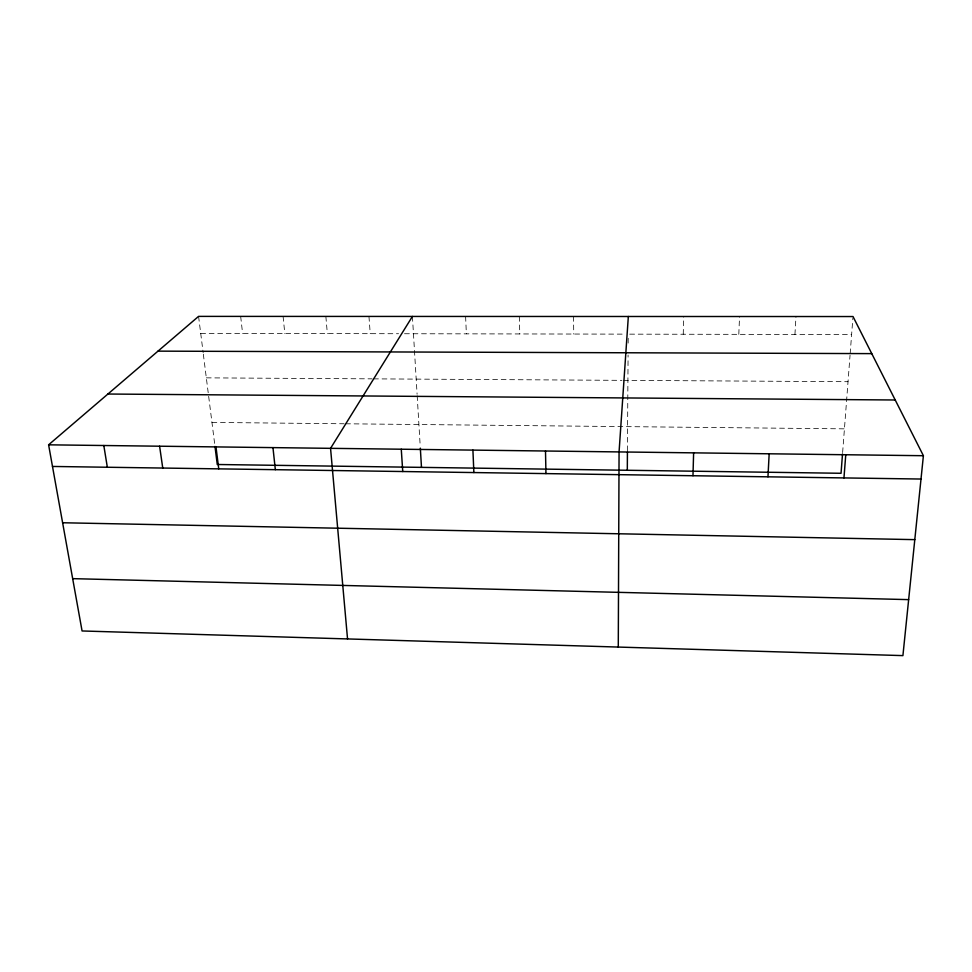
<?xml version="1.0" encoding="UTF-8"?>
<svg xmlns="http://www.w3.org/2000/svg" width="972" height="972" viewBox="0 0 972 972"><rect width="100%" height="100%" fill="white"/><g stroke="black" fill="none" stroke-linecap="round" stroke-linejoin="round"><path stroke-width="0.73" stroke-dasharray="4.86 3.65" d="M627.438 450.716L628.082 355.023M628.155 343.092L628.204 337.126M683.243 334.247L683.668 316.495M738.805 334.344L739.546 316.52M794.938 334.453L795.983 316.532M842.627 452.539L850.05 355.181M850.16 353.699L852.881 318.038M200.718 333.372L398.556 333.724M404.51 333.736L625.19 334.137M629.71 334.149L851.618 334.55M206.331 377.853L372.045 378.849M373.552 378.861L621.946 380.344M623.429 380.356L848.021 381.692M211.957 422.419L344.112 423.768M345.607 423.78L844.437 428.846M198.567 316.386L203.148 352.642M203.33 354.136L214.8 444.957M240.667 316.398L242.599 333.445M283.095 316.41L284.808 333.518M325.863 316.422L327.345 333.603M368.959 316.435L370.235 333.675M412.42 316.435L417.097 394.255M417.182 395.762L420.244 446.683M465.612 316.447L466.366 333.858M519.315 316.459L519.789 333.955M573.553 316.471L573.735 334.052"/><path stroke-width="1.46" d="M618.277 647.06L619.067 451.919L628.337 316.483M627.304 470.266L627.426 452.211M692.975 475.733L693.619 452.855M767.965 476.815L769.168 453.79M842.505 454.021L841.047 473.279L217.266 464.495L214.994 446.464M843.963 477.92L845.762 454.738M923.4 455.71L902.915 655.614L82.073 630.962L48.6 444.824L198.567 316.386L853.003 316.544L923.4 455.71L48.6 444.824M412.42 316.435L330.553 448.335L347.539 638.932M158.011 351.135L871.763 353.626M107.916 394.025L895.212 399.99M52.488 466.451L921.006 479.038M62.621 522.754L914.798 539.642M72.669 578.644L908.65 599.627M103.81 445.516L107.333 467.24M159.602 446.209L162.749 468.042M215.978 446.913L218.749 468.856M272.962 447.618L275.343 469.683M401.266 449.21L402.748 471.529M420.329 448.165L421.483 467.374M472.914 450.109L473.874 472.55M545.499 451.008L545.948 473.595"/></g></svg>
